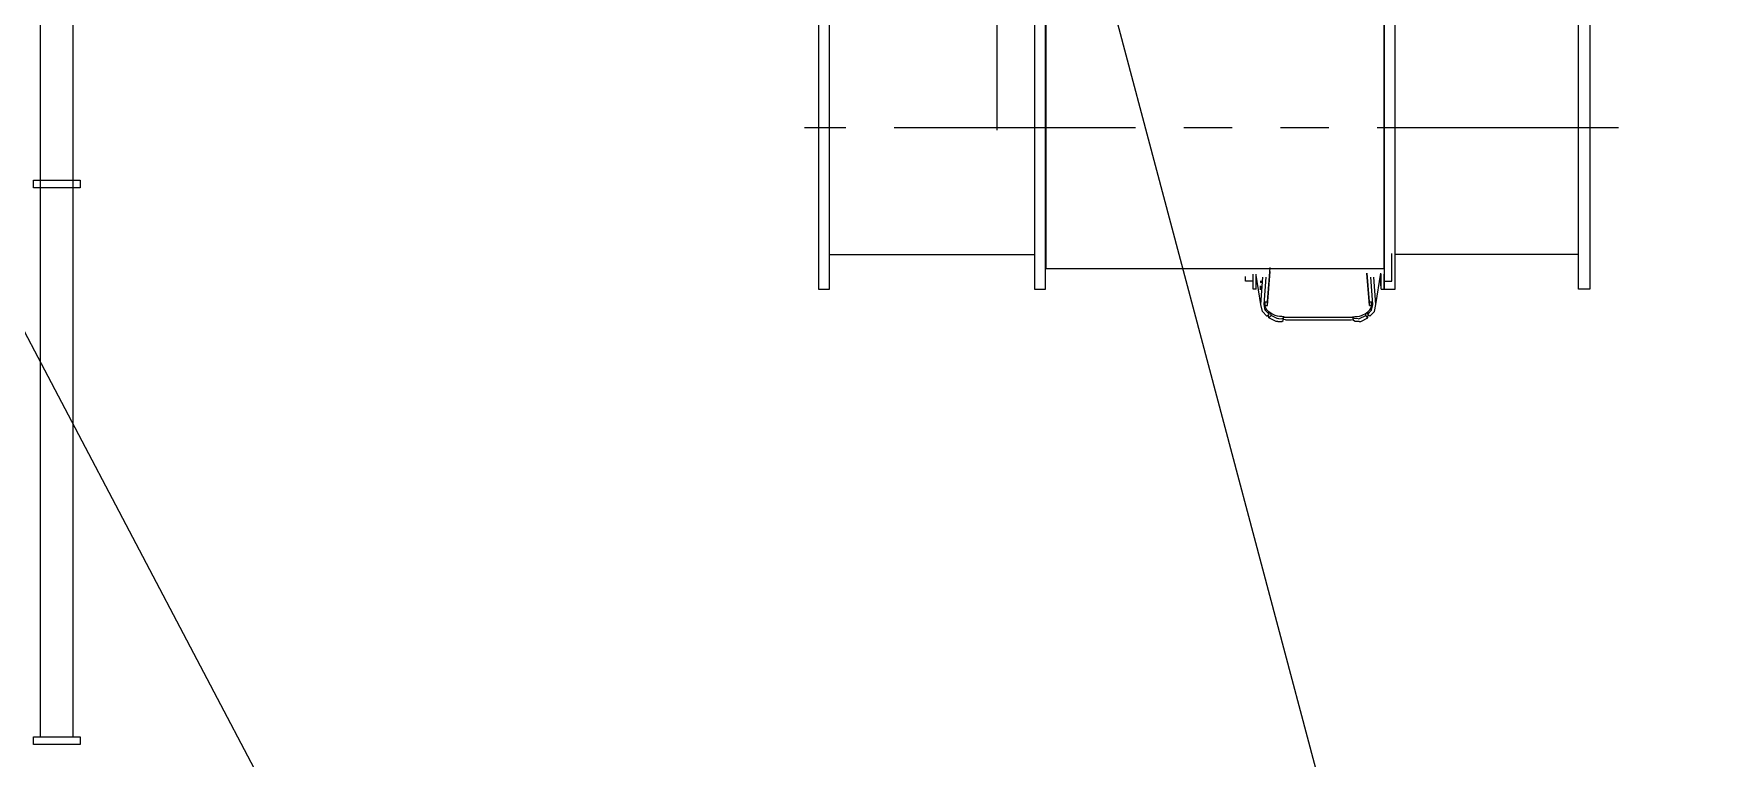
# Model space of a CAD drawing. Extents: x 1551 to 113148, y -1700 to 77018.
# Drawn here: x 20635 to 22811, y 47123 to 48060 of the extents above; entities that cross this region are included whole.
import ezdxf

# ---------------------------------------------------------------- set-up
doc = ezdxf.new("R2010")
doc.units = 0
doc.header["$LTSCALE"] = 500
doc.header["$MEASUREMENT"] = 0
doc.linetypes.add('PHANTOM2', pattern=[1.25, 0.625, -0.125, 0.125, -0.125, 0.125, -0.125])
doc.layers.get('0').update_dxf_attribs({"linetype": 'CONTINUOUS'})
for name, color, linetype in [('M1CO1', 1, 'CONTINUOUS'), ('S0CO1', 7, 'CONTINUOUS'), ('SAFECO1', 1, 'CONTINUOUS')]:
    doc.layers.add(name, color=color, linetype=linetype)
doc.styles.add('ROMANS', font='romans', dxfattribs={"height": 100})
doc.dimstyles.get("Standard").update_dxf_attribs({"dimtxt": 2, "dimasz": 2.5, "dimexe": 1, "dimexo": 1, "dimgap": 1, "dimtad": 1, "dimdsep": 46, "dimtxsty": 'ROMANS', "dimcen": 0, "dimclrd": 1, "dimclre": 1, "dimclrt": 2, "dimadec": 0, "dimazin": 0, "dimtfac": 1, "dimtmove": 2, "dimatfit": 3, "dimfxl": 1, "dimtvp": 100, "dimtolj": 1, "dimarcsym": 0})

# ---------------------------------------------------------------- blocks, each defined once
blk = doc.blocks.new('DOT')
at = {"layer": 'SAFECO1', "color": 0, "linetype": 'ByBlock'}
blk.add_line((-0.5, 0), (-1, 0), dxfattribs=at)
at = {"layer": 'SAFECO1', "color": 0, "linetype": 'ByBlock', "const_width": 0.5}
blk.add_lwpolyline([(-0.25, 0, 1), (0.25, 0, 1)], format="xyb", close=True, dxfattribs=at)
blk = doc.blocks.new('A$C693513BA')
at = {"color": 0, "linetype": 'PHANTOM2', "lineweight": -2}
blk.add_line((0, 526.7), (0, -526.7), dxfattribs=at)
at = {"color": 0, "linetype": 'ByBlock', "lineweight": -2}
for p, q in [((163.9, 474.9), (163.9, 237.7)), ((179.8, 233.4), (162.6, 233.4)), ((187.9, 233.4), (179.8, 233.4)), ((192.2, 233.4), (187.9, 233.4)), ((228.4, 212.6), (187.9, 219)), ((199.4, 223.4), (189.1, 223.4)), ((199.5, 219.4), (189.1, 219.4)), ((198.3, 233.4), (192.2, 233.4)), ((201.7, 219.2), (192.4, 219.1)), ((198.3, 229.9), (198.3, 233.4)), ((198.3, 223.4), (198.3, 229.9)), ((206.1, 223.4), (199.4, 223.4)), ((206.1, 219.4), (199.5, 219.4)), ((207.3, 219.3), (201.7, 219.2)), ((208.8, 223.3), (206.1, 223.4)), ((208.8, 219.3), (206.1, 219.4)), ((208.8, 219.3), (207.3, 219.3)), ((208.8, 219.3), (208.8, 223.3)), ((229.8, 204.2), (187.9, 200.9)), ((225.1, 204.2), (187.9, 201.3)), ((228.4, 212.6), (193.1, 209.9)), ((228.4, 208.6), (193.1, 205.9)), ((225.1, 204.2), (225.1, 207.1)), ((229.8, 207.1), (225.1, 207.1)), ((229.8, 204.2), (225.1, 204.2)), ((226.9, 208.5), (226.9, 207.1)), ((237.5, 210.7), (228.4, 212.6)), ((236, 206.9), (228.4, 208.6)), ((230.4, 207), (229.8, 207.1)), ((229.8, 204.2), (229.8, 207.1)), ((231.1, 206.9), (230.4, 207)), ((231.9, 206.7), (231.1, 206.9)), ((232.7, 206.4), (231.9, 206.7)), ((234.1, 205.8), (232.7, 206.4)), ((235.4, 204.9), (234.1, 205.8)), ((236.8, 203.6), (235.4, 204.9)), ((240.9, 202), (236, 206.9)), ((238.1, 202.2), (236.8, 203.6)), ((243.5, 204.9), (237.5, 210.7)), ((240.9, 202), (237.8, 202.4)), ((239.3, 200.5), (238.1, 202.2)), ((239.7, 202.1), (238.7, 201.3)), ((240.5, 198.7), (239.3, 200.5)), ((242.8, 199.5), (239.6, 200)), ((241.6, 196.5), (240.5, 198.7)), ((243.5, 204.9), (240.9, 202)), ((245.8, 202.1), (241.6, 202.8)), ((242.7, 194.1), (241.6, 196.5)), ((245.8, 202.1), (242.8, 199.5)), ((246.7, 191.5), (242.8, 199.5)), ((250.4, 193), (245.8, 202.1)), ((243.7, 191.3), (242.7, 194.1)), ((243.7, 191.2), (243.7, 191.3)), ((243.9, 188.5), (243.7, 191.2)), ((244.2, 185.5), (243.9, 188.5)), ((244.3, 182.4), (244.2, 185.5)), ((245.5, 183.4), (244.2, 183.4)), ((244.8, 182.4), (244.3, 182.4)), ((244.8, 169.8), (244.8, 182.4)), ((246.5, 185), (245.5, 183.4)), ((249.3, 183.8), (245.5, 183.4)), ((246.8, 189.6), (246.5, 185)), ((246.8, 189.6), (246.7, 191.5)), ((248.4, 180.6), (247.8, 183.6)), ((248.4, 169.8), (248.4, 180.6)), ((250.4, 185.6), (249.3, 183.8)), ((250.5, 190.9), (250.4, 193)), ((250.5, 190.9), (250.4, 185.6)), ((244.8, 94.1), (244.8, 169.8)), ((248.4, 95.8), (248.4, 169.8)), ((243.9, 88), (243.7, 85.2)), ((244.2, 91), (243.9, 88)), ((244.3, 94.1), (244.2, 91)), ((245.5, 93.1), (244.2, 93)), ((244.8, 94.1), (244.3, 94.1)), ((246.5, 91.5), (245.5, 93.1)), ((249.3, 92.7), (245.5, 93.1)), ((246.8, 86.9), (246.5, 91.5)), ((248.4, 95.8), (247.8, 92.8)), ((250.4, 90.8), (249.3, 92.7)), ((250.5, 85.6), (250.4, 90.8)), ((225.1, 72.2), (180.8, 75.7)), ((229.8, 72.2), (185.6, 75.7)), ((228.4, 67.9), (193.1, 70.5)), ((228.4, 63.9), (193.1, 66.5)), ((225.1, 69.4), (225.1, 72.2)), ((229.8, 72.2), (225.1, 72.2)), ((229.8, 69.4), (225.1, 69.4)), ((226.9, 69.4), (226.9, 68)), ((236, 69.5), (228.4, 67.9)), ((237.5, 65.8), (228.4, 63.9)), ((229.8, 69.4), (229.8, 72.2)), ((230.4, 69.4), (229.8, 69.4)), ((231.1, 69.5), (230.4, 69.4)), ((231.9, 69.7), (231.1, 69.5)), ((232.7, 70), (231.9, 69.7)), ((234.1, 70.7), (232.7, 70)), ((235.4, 71.6), (234.1, 70.7)), ((236.8, 72.8), (235.4, 71.6)), ((240.9, 74.5), (236, 69.5)), ((238.1, 74.3), (236.8, 72.8)), ((243.5, 71.5), (237.5, 65.8)), ((240.9, 74.5), (237.8, 74)), ((239.3, 76), (238.1, 74.3)), ((239.7, 74.3), (238.7, 75.2)), ((240.5, 77.8), (239.3, 76)), ((242.8, 77), (239.6, 76.5)), ((241.6, 79.9), (240.5, 77.8)), ((243.5, 71.5), (240.9, 74.5)), ((242.7, 82.4), (241.6, 79.9)), ((245.8, 74.3), (241.6, 73.7)), ((243.7, 85.1), (242.7, 82.4)), ((246.7, 85), (242.8, 77)), ((245.8, 74.3), (242.8, 77)), ((243.7, 85.2), (243.7, 85.1)), ((250.4, 83.4), (245.8, 74.3)), ((246.8, 86.9), (246.7, 85)), ((250.5, 85.6), (250.4, 83.4)), ((199.5, 57.9), (189.1, 57.9)), ((199.4, 53.9), (189.1, 53.9)), ((228.4, 63.9), (190.6, 57.9)), ((198.3, 43.9), (192.2, 43.9)), ((198.5, 64), (197.8, 64)), ((198.5, 63.9), (197.8, 63.9)), ((198.3, 53.9), (198.3, 43.9)), ((199.2, 64), (198.5, 64)), ((199.2, 63.9), (198.5, 63.9)), ((199.8, 64), (199.2, 64)), ((199.8, 63.9), (199.2, 63.9)), ((206.1, 53.9), (199.4, 53.9)), ((206.1, 57.9), (199.5, 57.9)), ((200.2, 64), (199.8, 64)), ((200.2, 63.9), (199.8, 63.9)), ((200.3, 64), (200.2, 63.9)), ((200.3, 64), (200.2, 64)), ((204.5, 63.5), (204.4, 63.5)), ((204.5, 63.5), (204.4, 63.5)), ((204.8, 63.5), (204.5, 63.5)), ((204.8, 63.5), (204.5, 63.5)), ((205.4, 63.6), (204.8, 63.5)), ((205.4, 63.4), (204.8, 63.5)), ((206.1, 63.6), (205.4, 63.6)), ((206.1, 63.4), (205.4, 63.4)), ((206.8, 63.6), (206.1, 63.6)), ((206.8, 63.4), (206.1, 63.4)), ((208.8, 57.9), (206.1, 57.9)), ((208.8, 53.9), (206.1, 53.9)), ((207.6, 63.6), (206.8, 63.6)), ((207.6, 63.4), (206.8, 63.4)), ((208.3, 63.6), (207.6, 63.6)), ((208.3, 63.4), (207.6, 63.4)), ((208.8, 63.5), (208.3, 63.6)), ((208.8, 63.5), (208.3, 63.4)), ((209.2, 63.5), (208.8, 63.5)), ((209.2, 63.5), (208.8, 63.5)), ((208.8, 57.9), (208.8, 53.9)), ((209.3, 63.5), (209.2, 63.5)), ((209.3, 63.5), (209.2, 63.5)), ((163.9, -494.4), (163.9, -228.8)), ((2.8, -277.6), (-469.6, -277.6))]:
    blk.add_line(p, q, dxfattribs=at)
for points in [[(-208.8, 489.2), (208.8, 489.2), (208.8, 474.9), (-208.8, 474.9)], [(-208.8, 223.3), (208.8, 223.3), (208.8, 237.7), (-208.8, 237.7)], [(181.9, 223.4), (-194.7, 223.4), (-194.7, -214.5), (181.9, -214.5)], [(-208.8, -229.2), (208.8, -229.2), (208.8, -214.9), (-208.8, -214.9)], [(-208.8, -508.7), (208.8, -508.7), (208.8, -494.4), (-208.8, -494.4)]]:
    blk.add_lwpolyline(points, close=True, dxfattribs=at)

msp = doc.modelspace()

# ---------------------------------------------------------------- linework, layer by layer
at = {"layer": 'S0CO1'}
for points in [[(20643.905, 47150.725), (20643.905, 48490.725, -0.41421356), (20765.105, 48611.925, -0.41421356)], [(20686.305, 47150.725), (20686.305, 48490.725, -0.41421356), (20765.105, 48569.525, -0.41421356)]]:
    msp.add_lwpolyline(points, format="xyb", dxfattribs=at)
for points in [[(20635.105, 47870.725), (20695.105, 47870.725), (20695.105, 47860.725), (20635.105, 47860.725)], [(20635.105, 47150.725), (20695.105, 47150.725), (20695.105, 47140.725), (20635.105, 47140.725)]]:
    msp.add_lwpolyline(points, close=True, dxfattribs=at)

# ---------------------------------------------------------------- block references
at = {"layer": 'S0CO1', "rotation": 270}
msp.add_blockref('A$C693513BA', (22159.103, 47938.222), dxfattribs=at)

# ---------------------------------------------------------------- leaders
at = {"layer": 'M1CO1', "linetype": 'Continuous'}
for points, override in [([(22679.147, 43768.705), (19406.93, 49985.298)], {"dimasz": 250, "dimgap": 1, "dimtad": 0, "dimldrblk": 'DOT'}), ([(22685.996, 45636.746), (21544.273, 49929.06)], {"dimasz": 250, "dimgap": 100, "dimtad": 0, "dimldrblk": 'DOT'})]:
    msp.add_leader(points, dimstyle='Standard', override=override, dxfattribs=at)

doc.saveas('drawing.dxf')
